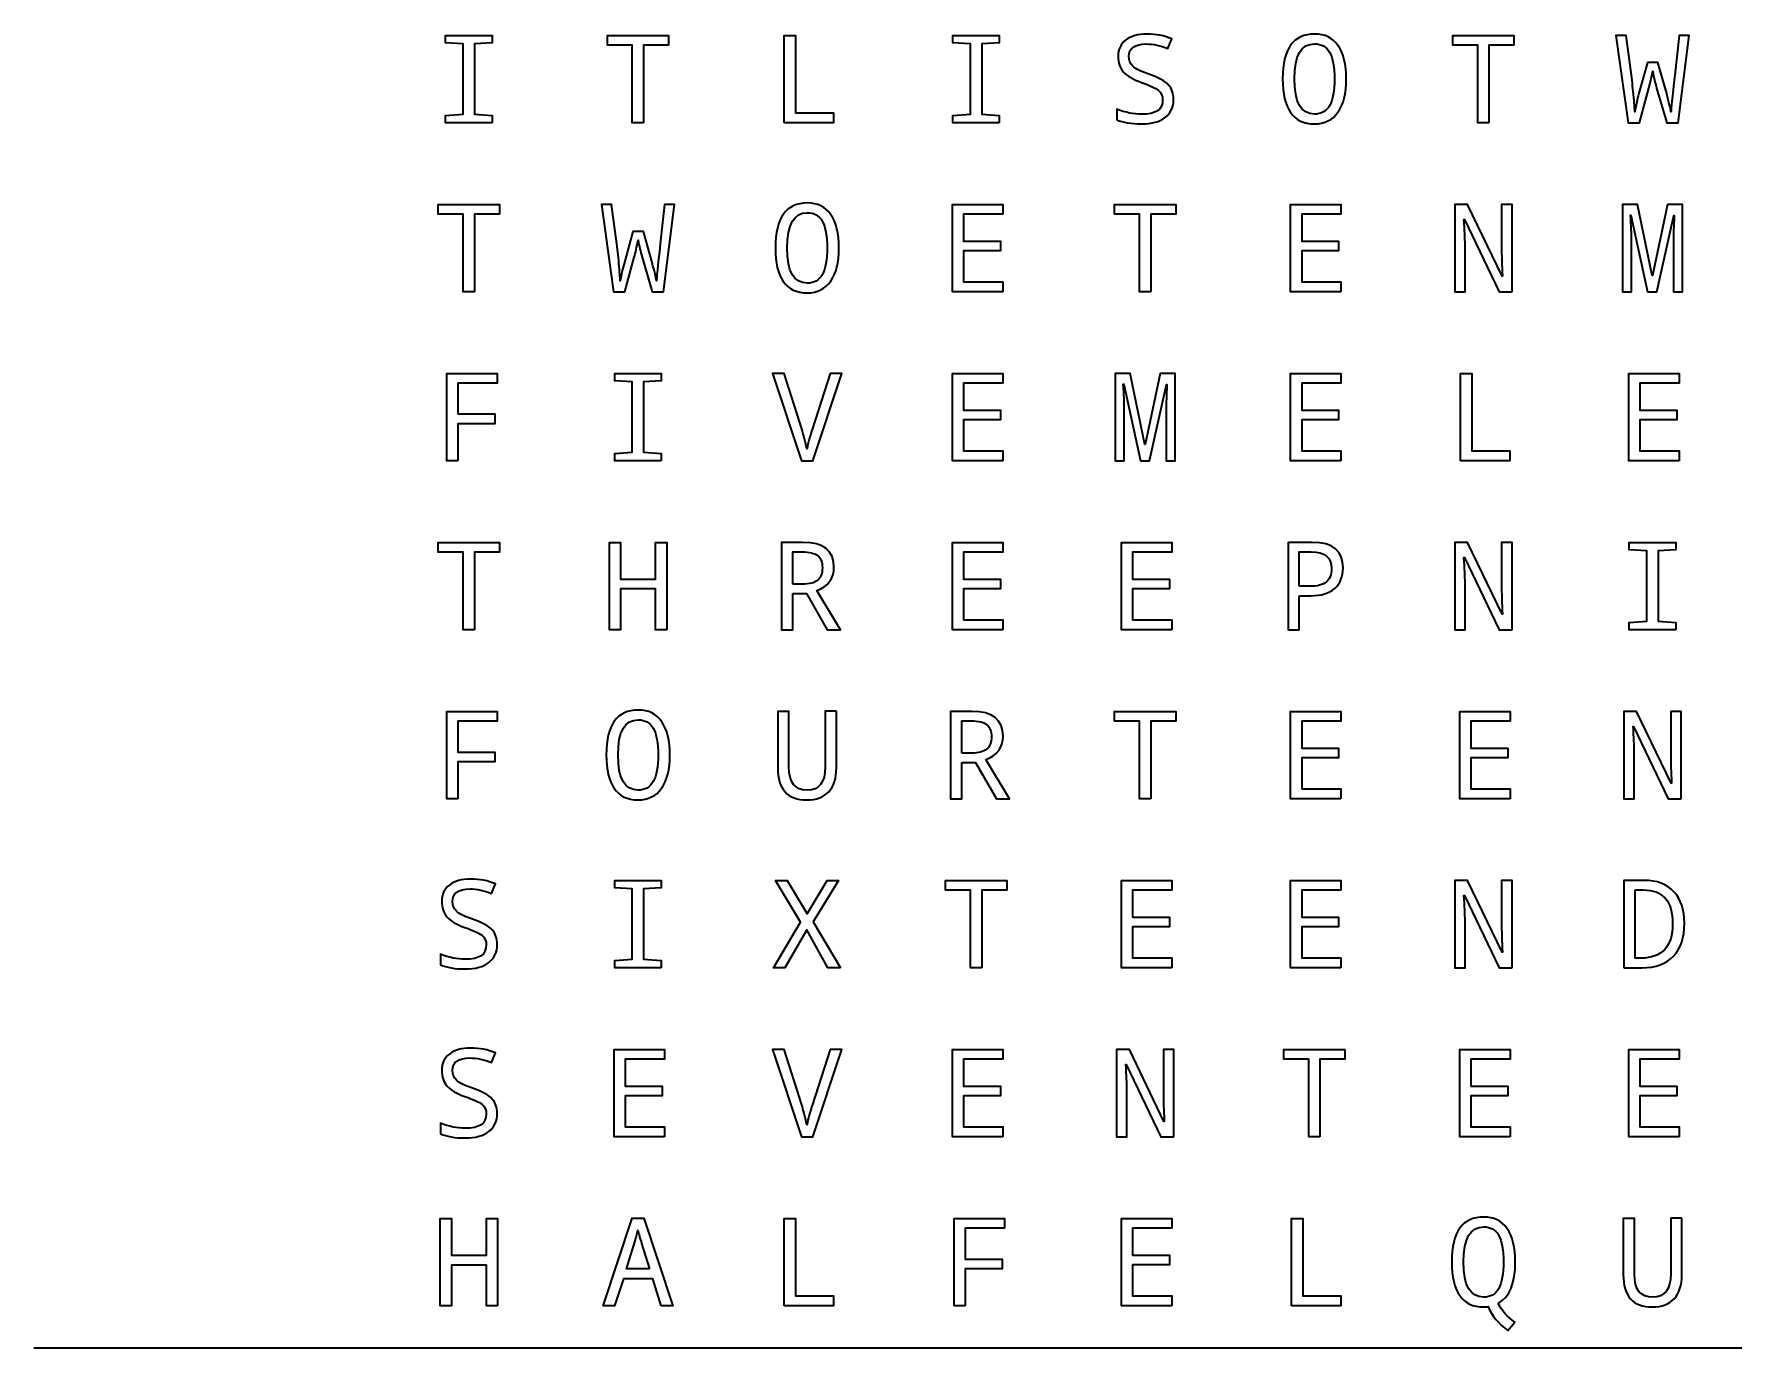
# Model space of a CAD drawing. Header units: inches. Extents: x 0 to 500, y 54 to 443.
# Drawn here: x 0 to 250, y 250 to 443.2 of the extents above; entities that cross this region are included whole.
import ezdxf

# ---------------------------------------------------------------- set-up
doc = ezdxf.new("R2010")
doc.units = ezdxf.units.IN
doc.header["$MEASUREMENT"] = 0
doc.layers.add('New Text - Clipping Mask', color=7, linetype='Continuous')

msp = doc.modelspace()

# ---------------------------------------------------------------- linework, layer by layer
at = {"layer": 'New Text - Clipping Mask', "color": 7, "lineweight": 35, "true_color": 0xffffff}
for points in [[(67.36, 430.19), (60.53, 430.19), (60.53, 431.27), (63.13, 431.44), (63.13, 441.77), (60.53, 441.95), (60.53, 443.03), (67.36, 443.03), (67.36, 441.95), (64.77, 441.77), (64.77, 431.44), (67.36, 431.27), (67.36, 430.19)], [(89.64, 430.19), (87.99, 430.19), (87.99, 441.59), (84.32, 441.59), (84.32, 443.03), (93.31, 443.03), (93.31, 441.59), (89.64, 441.59), (89.64, 430.19)], [(110.34, 430.19), (110.34, 443.03), (111.98, 443.03), (111.98, 431.64), (117.57, 431.64), (117.57, 430.19), (110.34, 430.19)], [(141.96, 430.19), (135.13, 430.19), (135.13, 431.27), (137.73, 431.44), (137.73, 441.77), (135.13, 441.95), (135.13, 443.03), (141.96, 443.03), (141.96, 441.95), (139.37, 441.77), (139.37, 431.44), (141.96, 431.27), (141.96, 430.19)], [(213.97, 430.19), (212.33, 430.19), (212.33, 441.59), (208.65, 441.59), (208.65, 443.03), (217.64, 443.03), (217.64, 441.59), (213.97, 441.59), (213.97, 430.19)], [(64.77, 405.33), (63.13, 405.33), (63.13, 416.74), (59.45, 416.74), (59.45, 418.18), (68.44, 418.18), (68.44, 416.74), (64.77, 416.74), (64.77, 405.33)], [(142.47, 405.33), (135.06, 405.33), (135.06, 418.18), (142.47, 418.18), (142.47, 416.74), (136.7, 416.74), (136.7, 412.76), (142.13, 412.76), (142.13, 411.34), (136.7, 411.34), (136.7, 406.77), (142.47, 406.77), (142.47, 405.33)], [(164.24, 405.33), (162.59, 405.33), (162.59, 416.74), (158.92, 416.74), (158.92, 418.18), (167.91, 418.18), (167.91, 416.74), (164.24, 416.74), (164.24, 405.33)], [(192.2, 405.33), (184.79, 405.33), (184.79, 418.18), (192.2, 418.18), (192.2, 416.74), (186.43, 416.74), (186.43, 412.76), (191.86, 412.76), (191.86, 411.34), (186.43, 411.34), (186.43, 406.77), (192.2, 406.77), (192.2, 405.33)], [(62.34, 380.48), (60.7, 380.48), (60.7, 393.32), (68.1, 393.32), (68.1, 391.88), (62.34, 391.88), (62.34, 387.35), (67.76, 387.35), (67.76, 385.91), (62.34, 385.91), (62.34, 380.48)], [(92.23, 380.48), (85.4, 380.48), (85.4, 381.56), (87.99, 381.74), (87.99, 392.07), (85.4, 392.24), (85.4, 393.32), (92.23, 393.32), (92.23, 392.24), (89.64, 392.07), (89.64, 381.74), (92.23, 381.56), (92.23, 380.48)], [(142.47, 380.48), (135.06, 380.48), (135.06, 393.32), (142.47, 393.32), (142.47, 391.88), (136.7, 391.88), (136.7, 387.91), (142.13, 387.91), (142.13, 386.49), (136.7, 386.49), (136.7, 381.92), (142.47, 381.92), (142.47, 380.48)], [(192.2, 380.48), (184.79, 380.48), (184.79, 393.32), (192.2, 393.32), (192.2, 391.88), (186.43, 391.88), (186.43, 387.91), (191.86, 387.91), (191.86, 386.49), (186.43, 386.49), (186.43, 381.92), (192.2, 381.92), (192.2, 380.48)], [(209.8, 380.48), (209.8, 393.32), (211.45, 393.32), (211.45, 381.94), (217.03, 381.94), (217.03, 380.48), (209.8, 380.48)], [(241.94, 380.48), (234.53, 380.48), (234.53, 393.32), (241.94, 393.32), (241.94, 391.88), (236.16, 391.88), (236.16, 387.91), (241.59, 387.91), (241.59, 386.49), (236.16, 386.49), (236.16, 381.92), (241.94, 381.92), (241.94, 380.48)], [(64.77, 355.63), (63.13, 355.63), (63.13, 367.03), (59.45, 367.03), (59.45, 368.47), (68.44, 368.47), (68.44, 367.03), (64.77, 367.03), (64.77, 355.63)], [(93.04, 355.63), (91.4, 355.63), (91.4, 361.62), (86.25, 361.62), (86.25, 355.63), (84.61, 355.63), (84.61, 368.47), (86.25, 368.47), (86.25, 363.06), (91.4, 363.06), (91.4, 368.47), (93.04, 368.47), (93.04, 355.63)], [(142.47, 355.63), (135.06, 355.63), (135.06, 368.47), (142.47, 368.47), (142.47, 367.03), (136.7, 367.03), (136.7, 363.06), (142.13, 363.06), (142.13, 361.63), (136.7, 361.63), (136.7, 357.07), (142.47, 357.07), (142.47, 355.63)], [(167.34, 355.63), (159.93, 355.63), (159.93, 368.47), (167.34, 368.47), (167.34, 367.03), (161.56, 367.03), (161.56, 363.06), (166.99, 363.06), (166.99, 361.63), (161.56, 361.63), (161.56, 357.07), (167.34, 357.07), (167.34, 355.63)], [(241.43, 355.63), (234.6, 355.63), (234.6, 356.71), (237.19, 356.88), (237.19, 367.21), (234.6, 367.39), (234.6, 368.47), (241.43, 368.47), (241.43, 367.39), (238.84, 367.21), (238.84, 356.88), (241.43, 356.71), (241.43, 355.63)], [(62.34, 330.77), (60.7, 330.77), (60.7, 343.62), (68.1, 343.62), (68.1, 342.18), (62.34, 342.18), (62.34, 337.64), (67.76, 337.64), (67.76, 336.2), (62.34, 336.2), (62.34, 330.77)], [(164.24, 330.77), (162.59, 330.77), (162.59, 342.18), (158.92, 342.18), (158.92, 343.62), (167.91, 343.62), (167.91, 342.18), (164.24, 342.18), (164.24, 330.77)], [(192.2, 330.77), (184.79, 330.77), (184.79, 343.62), (192.2, 343.62), (192.2, 342.18), (186.43, 342.18), (186.43, 338.21), (191.86, 338.21), (191.86, 336.78), (186.43, 336.78), (186.43, 332.21), (192.2, 332.21), (192.2, 330.77)], [(217.07, 330.77), (209.66, 330.77), (209.66, 343.62), (217.07, 343.62), (217.07, 342.18), (211.3, 342.18), (211.3, 338.21), (216.73, 338.21), (216.73, 336.78), (211.3, 336.78), (211.3, 332.21), (217.07, 332.21), (217.07, 330.77)], [(92.23, 305.92), (85.4, 305.92), (85.4, 307), (87.99, 307.18), (87.99, 317.51), (85.4, 317.68), (85.4, 318.76), (92.23, 318.76), (92.23, 317.68), (89.64, 317.51), (89.64, 307.18), (92.23, 307), (92.23, 305.92)], [(118.61, 305.92), (116.76, 305.92), (113.63, 311.5), (110.41, 305.92), (108.75, 305.92), (112.74, 312.63), (109.02, 318.76), (110.78, 318.76), (113.69, 313.85), (116.63, 318.76), (118.31, 318.76), (114.59, 312.68), (118.61, 305.92)], [(139.37, 305.92), (137.73, 305.92), (137.73, 317.32), (134.05, 317.32), (134.05, 318.76), (143.04, 318.76), (143.04, 317.32), (139.37, 317.32), (139.37, 305.92)], [(167.34, 305.92), (159.93, 305.92), (159.93, 318.76), (167.34, 318.76), (167.34, 317.32), (161.56, 317.32), (161.56, 313.35), (166.99, 313.35), (166.99, 311.93), (161.56, 311.93), (161.56, 307.36), (167.34, 307.36), (167.34, 305.92)], [(192.2, 305.92), (184.79, 305.92), (184.79, 318.76), (192.2, 318.76), (192.2, 317.32), (186.43, 317.32), (186.43, 313.35), (191.86, 313.35), (191.86, 311.93), (186.43, 311.93), (186.43, 307.36), (192.2, 307.36), (192.2, 305.92)], [(92.74, 281.07), (85.33, 281.07), (85.33, 293.91), (92.74, 293.91), (92.74, 292.47), (86.96, 292.47), (86.96, 288.5), (92.39, 288.5), (92.39, 287.08), (86.96, 287.08), (86.96, 282.51), (92.74, 282.51), (92.74, 281.07)], [(142.47, 281.07), (135.06, 281.07), (135.06, 293.91), (142.47, 293.91), (142.47, 292.47), (136.7, 292.47), (136.7, 288.5), (142.13, 288.5), (142.13, 287.08), (136.7, 287.08), (136.7, 282.51), (142.47, 282.51), (142.47, 281.07)], [(189.11, 281.07), (187.46, 281.07), (187.46, 292.47), (183.78, 292.47), (183.78, 293.91), (192.77, 293.91), (192.77, 292.47), (189.11, 292.47), (189.11, 281.07)], [(217.07, 281.07), (209.66, 281.07), (209.66, 293.91), (217.07, 293.91), (217.07, 292.47), (211.3, 292.47), (211.3, 288.5), (216.73, 288.5), (216.73, 287.08), (211.3, 287.08), (211.3, 282.51), (217.07, 282.51), (217.07, 281.07)], [(241.94, 281.07), (234.53, 281.07), (234.53, 293.91), (241.94, 293.91), (241.94, 292.47), (236.16, 292.47), (236.16, 288.5), (241.59, 288.5), (241.59, 287.08), (236.16, 287.08), (236.16, 282.51), (241.94, 282.51), (241.94, 281.07)], [(68.18, 256.21), (66.53, 256.21), (66.53, 262.2), (61.39, 262.2), (61.39, 256.21), (59.74, 256.21), (59.74, 269.06), (61.39, 269.06), (61.39, 263.65), (66.53, 263.65), (66.53, 269.06), (68.18, 269.06), (68.18, 256.21)], [(92.25, 256.21), (90.99, 260.19), (86.67, 260.19), (85.38, 256.21), (83.71, 256.21), (87.96, 269.11), (89.67, 269.11), (93.94, 256.21), (92.25, 256.21)], [(110.34, 256.21), (110.34, 269.06), (111.98, 269.06), (111.98, 257.67), (117.57, 257.67), (117.57, 256.21), (110.34, 256.21)], [(136.94, 256.21), (135.3, 256.21), (135.3, 269.06), (142.7, 269.06), (142.7, 267.62), (136.94, 267.62), (136.94, 263.08), (142.36, 263.08), (142.36, 261.64), (136.94, 261.64), (136.94, 256.21)], [(167.34, 256.21), (159.93, 256.21), (159.93, 269.06), (167.34, 269.06), (167.34, 267.62), (161.56, 267.62), (161.56, 263.65), (166.99, 263.65), (166.99, 262.22), (161.56, 262.22), (161.56, 257.65), (167.34, 257.65), (167.34, 256.21)], [(184.94, 256.21), (184.94, 269.06), (186.58, 269.06), (186.58, 257.67), (192.17, 257.67), (192.17, 256.21), (184.94, 256.21)], [(0, 250), (500, 250)]]:
    msp.add_lwpolyline(points, dxfattribs=at)
for points, knots in [([(159.26, 430.62), (159.26, 430.62), (159.26, 432.18), (159.26, 432.18), (160.5, 431.68), (161.71, 431.42), (162.9, 431.42), (164.95, 431.42), (165.98, 432.13), (165.98, 433.53), (165.98, 434.14), (165.77, 434.61), (165.36, 434.94), (164.95, 435.27), (164.11, 435.66), (162.85, 436.11), (161.63, 436.53), (160.75, 437.05), (160.22, 437.64), (159.69, 438.23), (159.43, 439.01), (159.43, 439.95), (159.43, 440.97), (159.8, 441.77), (160.56, 442.35), (161.31, 442.93), (162.34, 443.21), (163.66, 443.21), (165, 443.21), (166.22, 442.99), (167.32, 442.53), (167.32, 442.53), (166.75, 441.09), (166.75, 441.09), (165.62, 441.54), (164.57, 441.77), (163.59, 441.77), (161.87, 441.77), (161.01, 441.16), (161.01, 439.94), (161.01, 439.34), (161.2, 438.86), (161.59, 438.5), (161.97, 438.13), (162.76, 437.74), (163.97, 437.33), (165.41, 436.81), (166.37, 436.28), (166.86, 435.73), (167.34, 435.19), (167.58, 434.48), (167.58, 433.62), (167.58, 432.5), (167.18, 431.61), (166.36, 430.97), (165.55, 430.33), (164.4, 430.01), (162.9, 430.01), (161.35, 430.01), (160.13, 430.21), (159.26, 430.62)], [0, 0, 0, 0, 1, 1, 1, 2, 2, 2, 3, 3, 3, 4, 4, 4, 5, 5, 5, 6, 6, 6, 7, 7, 7, 8, 8, 8, 9, 9, 9, 10, 10, 10, 11, 11, 11, 12, 12, 12, 13, 13, 13, 14, 14, 14, 15, 15, 15, 16, 16, 16, 17, 17, 17, 18, 18, 18, 19, 19, 19, 20, 20, 20, 20]), ([(188.3, 430.01), (185.18, 430.01), (183.62, 432.22), (183.62, 436.64), (183.62, 441.04), (185.19, 443.23), (188.32, 443.23), (189.82, 443.23), (190.97, 442.66), (191.78, 441.51), (192.58, 440.37), (192.98, 438.74), (192.98, 436.63), (192.98, 434.51), (192.57, 432.88), (191.76, 431.73), (190.95, 430.58), (189.8, 430.01), (188.3, 430.01)], [0, 0, 0, 0, 1, 1, 1, 2, 2, 2, 3, 3, 3, 4, 4, 4, 5, 5, 5, 6, 6, 6, 6]), ([(237.26, 439.04), (237.26, 439.04), (238.82, 439.04), (238.82, 439.04), (238.82, 439.04), (240.1, 434.46), (240.1, 434.46), (240.45, 433.18), (240.67, 432.28), (240.73, 431.77), (240.74, 432.08), (240.93, 433.89), (241.3, 437.2), (241.3, 437.2), (241.92, 443.03), (241.92, 443.03), (241.92, 443.03), (243.41, 443.03), (243.41, 443.03), (243.41, 443.03), (241.77, 430.19), (241.77, 430.19), (241.77, 430.19), (240.1, 430.19), (240.1, 430.19), (240.1, 430.19), (238.62, 435.28), (238.62, 435.28), (238.38, 436.09), (238.19, 436.91), (238.04, 437.76), (237.85, 436.74), (237.66, 435.91), (237.47, 435.26), (237.47, 435.26), (236.09, 430.19), (236.09, 430.19), (236.09, 430.19), (234.42, 430.19), (234.42, 430.19), (234.42, 430.19), (232.64, 443.03), (232.64, 443.03), (232.64, 443.03), (234.13, 443.03), (234.13, 443.03), (234.13, 443.03), (234.91, 437.2), (234.91, 437.2), (235.04, 436.17), (235.16, 435.07), (235.26, 433.88), (235.36, 432.7), (235.41, 432), (235.41, 431.77), (235.55, 432.65), (235.75, 433.56), (236.02, 434.51), (236.02, 434.51), (237.26, 439.04), (237.26, 439.04)], [0, 0, 0, 0, 1, 1, 1, 2, 2, 2, 3, 3, 3, 4, 4, 4, 5, 5, 5, 6, 6, 6, 7, 7, 7, 8, 8, 8, 9, 9, 9, 10, 10, 10, 11, 11, 11, 12, 12, 12, 13, 13, 13, 14, 14, 14, 15, 15, 15, 16, 16, 16, 17, 17, 17, 18, 18, 18, 19, 19, 19, 20, 20, 20, 20]), ([(188.3, 431.44), (189.32, 431.44), (190.06, 431.87), (190.54, 432.72), (191.01, 433.56), (191.24, 434.87), (191.24, 436.63), (191.24, 438.4), (191, 439.7), (190.53, 440.54), (190.05, 441.37), (189.31, 441.79), (188.32, 441.79), (186.35, 441.79), (185.36, 440.07), (185.36, 436.63), (185.36, 433.17), (186.34, 431.44), (188.3, 431.44)], [0, 0, 0, 0, 1, 1, 1, 2, 2, 2, 3, 3, 3, 4, 4, 4, 5, 5, 5, 6, 6, 6, 6]), ([(88.06, 414.19), (88.06, 414.19), (89.62, 414.19), (89.62, 414.19), (89.62, 414.19), (90.9, 409.61), (90.9, 409.61), (91.26, 408.33), (91.47, 407.43), (91.53, 406.91), (91.54, 407.22), (91.73, 409.04), (92.1, 412.35), (92.1, 412.35), (92.72, 418.18), (92.72, 418.18), (92.72, 418.18), (94.21, 418.18), (94.21, 418.18), (94.21, 418.18), (92.57, 405.33), (92.57, 405.33), (92.57, 405.33), (90.9, 405.33), (90.9, 405.33), (90.9, 405.33), (89.42, 410.43), (89.42, 410.43), (89.18, 411.24), (88.99, 412.06), (88.84, 412.91), (88.65, 411.89), (88.46, 411.06), (88.27, 410.41), (88.27, 410.41), (86.89, 405.33), (86.89, 405.33), (86.89, 405.33), (85.22, 405.33), (85.22, 405.33), (85.22, 405.33), (83.44, 418.18), (83.44, 418.18), (83.44, 418.18), (84.93, 418.18), (84.93, 418.18), (84.93, 418.18), (85.71, 412.35), (85.71, 412.35), (85.84, 411.32), (85.96, 410.21), (86.06, 409.03), (86.16, 407.85), (86.21, 407.14), (86.21, 406.91), (86.35, 407.8), (86.55, 408.71), (86.82, 409.65), (86.82, 409.65), (88.06, 414.19), (88.06, 414.19)], [0, 0, 0, 0, 1, 1, 1, 2, 2, 2, 3, 3, 3, 4, 4, 4, 5, 5, 5, 6, 6, 6, 7, 7, 7, 8, 8, 8, 9, 9, 9, 10, 10, 10, 11, 11, 11, 12, 12, 12, 13, 13, 13, 14, 14, 14, 15, 15, 15, 16, 16, 16, 17, 17, 17, 18, 18, 18, 19, 19, 19, 20, 20, 20, 20]), ([(113.71, 405.16), (110.58, 405.16), (109.02, 407.37), (109.02, 411.79), (109.02, 416.18), (110.59, 418.38), (113.72, 418.38), (115.22, 418.38), (116.38, 417.81), (117.18, 416.66), (117.98, 415.52), (118.38, 413.89), (118.38, 411.77), (118.38, 409.66), (117.97, 408.03), (117.16, 406.88), (116.35, 405.73), (115.2, 405.16), (113.71, 405.16)], [0, 0, 0, 0, 1, 1, 1, 2, 2, 2, 3, 3, 3, 4, 4, 4, 5, 5, 5, 6, 6, 6, 6]), ([(217.36, 405.33), (217.36, 405.33), (215.47, 405.33), (215.47, 405.33), (215.47, 405.33), (210.36, 415.96), (210.36, 415.96), (210.36, 415.96), (210.29, 415.96), (210.29, 415.96), (210.4, 414.34), (210.45, 413.12), (210.45, 412.3), (210.45, 412.3), (210.45, 405.33), (210.45, 405.33), (210.45, 405.33), (208.94, 405.33), (208.94, 405.33), (208.94, 405.33), (208.94, 418.18), (208.94, 418.18), (208.94, 418.18), (210.81, 418.18), (210.81, 418.18), (210.81, 418.18), (215.9, 407.6), (215.9, 407.6), (215.9, 407.6), (215.95, 407.6), (215.95, 407.6), (215.87, 409.37), (215.83, 410.56), (215.83, 411.15), (215.83, 411.15), (215.83, 418.18), (215.83, 418.18), (215.83, 418.18), (217.36, 418.18), (217.36, 418.18), (217.36, 418.18), (217.36, 405.33), (217.36, 405.33)], [0, 0, 0, 0, 1, 1, 1, 2, 2, 2, 3, 3, 3, 4, 4, 4, 5, 5, 5, 6, 6, 6, 7, 7, 7, 8, 8, 8, 9, 9, 9, 10, 10, 10, 11, 11, 11, 12, 12, 12, 13, 13, 13, 14, 14, 14, 14]), ([(237.3, 405.33), (237.3, 405.33), (234.85, 416.58), (234.85, 416.58), (234.85, 416.58), (234.78, 416.58), (234.78, 416.58), (234.89, 415.02), (234.94, 413.83), (234.94, 413.01), (234.94, 413.01), (234.94, 405.33), (234.94, 405.33), (234.94, 405.33), (233.61, 405.33), (233.61, 405.33), (233.61, 405.33), (233.61, 418.18), (233.61, 418.18), (233.61, 418.18), (235.79, 418.18), (235.79, 418.18), (235.79, 418.18), (237.97, 407.7), (237.97, 407.7), (237.97, 407.7), (238.02, 407.7), (238.02, 407.7), (238.02, 407.7), (240.22, 418.18), (240.22, 418.18), (240.22, 418.18), (242.44, 418.18), (242.44, 418.18), (242.44, 418.18), (242.44, 405.33), (242.44, 405.33), (242.44, 405.33), (241.09, 405.33), (241.09, 405.33), (241.09, 405.33), (241.09, 413.12), (241.09, 413.12), (241.09, 413.72), (241.13, 414.87), (241.21, 416.56), (241.21, 416.56), (241.14, 416.56), (241.14, 416.56), (241.14, 416.56), (238.65, 405.33), (238.65, 405.33), (238.65, 405.33), (237.3, 405.33), (237.3, 405.33)], [0, 0, 0, 0, 1, 1, 1, 2, 2, 2, 3, 3, 3, 4, 4, 4, 5, 5, 5, 6, 6, 6, 7, 7, 7, 8, 8, 8, 9, 9, 9, 10, 10, 10, 11, 11, 11, 12, 12, 12, 13, 13, 13, 14, 14, 14, 15, 15, 15, 16, 16, 16, 17, 17, 17, 18, 18, 18, 18]), ([(113.71, 406.59), (114.72, 406.59), (115.46, 407.01), (115.94, 407.86), (116.41, 408.71), (116.64, 410.01), (116.64, 411.77), (116.64, 413.55), (116.4, 414.85), (115.93, 415.69), (115.45, 416.52), (114.71, 416.94), (113.72, 416.94), (111.75, 416.94), (110.76, 415.22), (110.76, 411.77), (110.76, 408.32), (111.74, 406.59), (113.71, 406.59)], [0, 0, 0, 0, 1, 1, 1, 2, 2, 2, 3, 3, 3, 4, 4, 4, 5, 5, 5, 6, 6, 6, 6]), ([(117.06, 393.32), (117.06, 393.32), (118.81, 393.32), (118.81, 393.32), (118.81, 393.32), (114.51, 380.48), (114.51, 380.48), (114.51, 380.48), (112.86, 380.48), (112.86, 380.48), (112.86, 380.48), (108.58, 393.32), (108.58, 393.32), (108.58, 393.32), (110.3, 393.32), (110.3, 393.32), (110.3, 393.32), (112.9, 385.18), (112.9, 385.18), (113.14, 384.44), (113.39, 383.46), (113.67, 382.25), (113.85, 383.09), (114.12, 384.09), (114.49, 385.23), (114.49, 385.23), (117.06, 393.32), (117.06, 393.32)], [0, 0, 0, 0, 1, 1, 1, 2, 2, 2, 3, 3, 3, 4, 4, 4, 5, 5, 5, 6, 6, 6, 7, 7, 7, 8, 8, 8, 9, 9, 9, 9]), ([(162.7, 380.48), (162.7, 380.48), (160.25, 391.72), (160.25, 391.72), (160.25, 391.72), (160.18, 391.72), (160.18, 391.72), (160.29, 390.17), (160.34, 388.98), (160.34, 388.16), (160.34, 388.16), (160.34, 380.48), (160.34, 380.48), (160.34, 380.48), (159.01, 380.48), (159.01, 380.48), (159.01, 380.48), (159.01, 393.32), (159.01, 393.32), (159.01, 393.32), (161.19, 393.32), (161.19, 393.32), (161.19, 393.32), (163.37, 382.85), (163.37, 382.85), (163.37, 382.85), (163.42, 382.85), (163.42, 382.85), (163.42, 382.85), (165.62, 393.32), (165.62, 393.32), (165.62, 393.32), (167.84, 393.32), (167.84, 393.32), (167.84, 393.32), (167.84, 380.48), (167.84, 380.48), (167.84, 380.48), (166.49, 380.48), (166.49, 380.48), (166.49, 380.48), (166.49, 388.27), (166.49, 388.27), (166.49, 388.87), (166.53, 390.01), (166.61, 391.71), (166.61, 391.71), (166.54, 391.71), (166.54, 391.71), (166.54, 391.71), (164.05, 380.48), (164.05, 380.48), (164.05, 380.48), (162.7, 380.48), (162.7, 380.48)], [0, 0, 0, 0, 1, 1, 1, 2, 2, 2, 3, 3, 3, 4, 4, 4, 5, 5, 5, 6, 6, 6, 7, 7, 7, 8, 8, 8, 9, 9, 9, 10, 10, 10, 11, 11, 11, 12, 12, 12, 13, 13, 13, 14, 14, 14, 15, 15, 15, 16, 16, 16, 17, 17, 17, 18, 18, 18, 18]), ([(111.57, 360.93), (111.57, 360.93), (111.57, 355.63), (111.57, 355.63), (111.57, 355.63), (109.92, 355.63), (109.92, 355.63), (109.92, 355.63), (109.92, 368.47), (109.92, 368.47), (109.92, 368.47), (113.06, 368.47), (113.06, 368.47), (116.11, 368.47), (117.64, 367.25), (117.64, 364.82), (117.64, 363.14), (116.79, 362), (115.1, 361.38), (115.1, 361.38), (118.59, 355.63), (118.59, 355.63), (118.59, 355.63), (116.66, 355.63), (116.66, 355.63), (116.66, 355.63), (113.58, 360.93), (113.58, 360.93), (113.58, 360.93), (111.57, 360.93), (111.57, 360.93)], [0, 0, 0, 0, 1, 1, 1, 2, 2, 2, 3, 3, 3, 4, 4, 4, 5, 5, 5, 6, 6, 6, 7, 7, 7, 8, 8, 8, 9, 9, 9, 10, 10, 10, 10]), ([(186.07, 360.62), (186.07, 360.62), (186.07, 355.63), (186.07, 355.63), (186.07, 355.63), (184.43, 355.63), (184.43, 355.63), (184.43, 355.63), (184.43, 368.47), (184.43, 368.47), (184.43, 368.47), (187.99, 368.47), (187.99, 368.47), (191, 368.47), (192.51, 367.22), (192.51, 364.71), (192.51, 363.43), (192.1, 362.43), (191.29, 361.71), (190.48, 360.98), (189.3, 360.62), (187.75, 360.62), (187.75, 360.62), (186.07, 360.62), (186.07, 360.62)], [0, 0, 0, 0, 1, 1, 1, 2, 2, 2, 3, 3, 3, 4, 4, 4, 5, 5, 5, 6, 6, 6, 7, 7, 7, 8, 8, 8, 8]), ([(217.36, 355.63), (217.36, 355.63), (215.47, 355.63), (215.47, 355.63), (215.47, 355.63), (210.36, 366.26), (210.36, 366.26), (210.36, 366.26), (210.29, 366.26), (210.29, 366.26), (210.4, 364.63), (210.45, 363.41), (210.45, 362.59), (210.45, 362.59), (210.45, 355.63), (210.45, 355.63), (210.45, 355.63), (208.94, 355.63), (208.94, 355.63), (208.94, 355.63), (208.94, 368.47), (208.94, 368.47), (208.94, 368.47), (210.81, 368.47), (210.81, 368.47), (210.81, 368.47), (215.9, 357.89), (215.9, 357.89), (215.9, 357.89), (215.95, 357.89), (215.95, 357.89), (215.87, 359.67), (215.83, 360.85), (215.83, 361.44), (215.83, 361.44), (215.83, 368.47), (215.83, 368.47), (215.83, 368.47), (217.36, 368.47), (217.36, 368.47), (217.36, 368.47), (217.36, 355.63), (217.36, 355.63)], [0, 0, 0, 0, 1, 1, 1, 2, 2, 2, 3, 3, 3, 4, 4, 4, 5, 5, 5, 6, 6, 6, 7, 7, 7, 8, 8, 8, 9, 9, 9, 10, 10, 10, 11, 11, 11, 12, 12, 12, 13, 13, 13, 14, 14, 14, 14]), ([(111.57, 362.32), (111.57, 362.32), (113.01, 362.32), (113.01, 362.32), (114.01, 362.32), (114.75, 362.51), (115.23, 362.9), (115.7, 363.29), (115.94, 363.9), (115.94, 364.74), (115.94, 365.57), (115.71, 366.16), (115.24, 366.53), (114.77, 366.89), (114.01, 367.07), (112.97, 367.07), (112.97, 367.07), (111.57, 367.07), (111.57, 367.07), (111.57, 367.07), (111.57, 362.32), (111.57, 362.32)], [0, 0, 0, 0, 1, 1, 1, 2, 2, 2, 3, 3, 3, 4, 4, 4, 5, 5, 5, 6, 6, 6, 7, 7, 7, 7]), ([(186.07, 362.01), (186.07, 362.01), (187.57, 362.01), (187.57, 362.01), (188.73, 362.01), (189.56, 362.22), (190.06, 362.65), (190.56, 363.07), (190.81, 363.73), (190.81, 364.62), (190.81, 366.26), (189.82, 367.07), (187.84, 367.07), (187.84, 367.07), (186.07, 367.07), (186.07, 367.07), (186.07, 367.07), (186.07, 362.01), (186.07, 362.01)], [0, 0, 0, 0, 1, 1, 1, 2, 2, 2, 3, 3, 3, 4, 4, 4, 5, 5, 5, 6, 6, 6, 6]), ([(88.84, 330.6), (85.72, 330.6), (84.16, 332.81), (84.16, 337.23), (84.16, 341.62), (85.72, 343.82), (88.86, 343.82), (90.36, 343.82), (91.51, 343.25), (92.31, 342.1), (93.11, 340.96), (93.51, 339.33), (93.51, 337.21), (93.51, 335.1), (93.11, 333.47), (92.3, 332.32), (91.49, 331.17), (90.33, 330.6), (88.84, 330.6)], [0, 0, 0, 0, 1, 1, 1, 2, 2, 2, 3, 3, 3, 4, 4, 4, 5, 5, 5, 6, 6, 6, 6]), ([(118, 343.63), (118, 343.63), (118, 335.31), (118, 335.31), (118, 333.78), (117.63, 332.62), (116.89, 331.81), (116.15, 331), (115.07, 330.6), (113.63, 330.6), (110.8, 330.6), (109.39, 332.18), (109.39, 335.34), (109.39, 335.34), (109.39, 343.62), (109.39, 343.62), (109.39, 343.62), (111.02, 343.62), (111.02, 343.62), (111.02, 343.62), (111.02, 335.43), (111.02, 335.43), (111.02, 333.16), (111.92, 332.03), (113.72, 332.03), (115.45, 332.03), (116.33, 333.17), (116.36, 335.45), (116.36, 335.45), (116.36, 343.63), (116.36, 343.63), (116.36, 343.63), (118, 343.63), (118, 343.63)], [0, 0, 0, 0, 1, 1, 1, 2, 2, 2, 3, 3, 3, 4, 4, 4, 5, 5, 5, 6, 6, 6, 7, 7, 7, 8, 8, 8, 9, 9, 9, 10, 10, 10, 11, 11, 11, 11]), ([(136.43, 336.08), (136.43, 336.08), (136.43, 330.77), (136.43, 330.77), (136.43, 330.77), (134.79, 330.77), (134.79, 330.77), (134.79, 330.77), (134.79, 343.62), (134.79, 343.62), (134.79, 343.62), (137.93, 343.62), (137.93, 343.62), (140.98, 343.62), (142.5, 342.4), (142.5, 339.97), (142.5, 338.29), (141.66, 337.14), (139.96, 336.53), (139.96, 336.53), (143.45, 330.77), (143.45, 330.77), (143.45, 330.77), (141.53, 330.77), (141.53, 330.77), (141.53, 330.77), (138.45, 336.08), (138.45, 336.08), (138.45, 336.08), (136.43, 336.08), (136.43, 336.08)], [0, 0, 0, 0, 1, 1, 1, 2, 2, 2, 3, 3, 3, 4, 4, 4, 5, 5, 5, 6, 6, 6, 7, 7, 7, 8, 8, 8, 9, 9, 9, 10, 10, 10, 10]), ([(242.23, 330.77), (242.23, 330.77), (240.33, 330.77), (240.33, 330.77), (240.33, 330.77), (235.23, 341.4), (235.23, 341.4), (235.23, 341.4), (235.16, 341.4), (235.16, 341.4), (235.27, 339.78), (235.32, 338.56), (235.32, 337.74), (235.32, 337.74), (235.32, 330.77), (235.32, 330.77), (235.32, 330.77), (233.81, 330.77), (233.81, 330.77), (233.81, 330.77), (233.81, 343.62), (233.81, 343.62), (233.81, 343.62), (235.68, 343.62), (235.68, 343.62), (235.68, 343.62), (240.76, 333.04), (240.76, 333.04), (240.76, 333.04), (240.82, 333.04), (240.82, 333.04), (240.74, 334.81), (240.69, 336), (240.69, 336.59), (240.69, 336.59), (240.69, 343.62), (240.69, 343.62), (240.69, 343.62), (242.23, 343.62), (242.23, 343.62), (242.23, 343.62), (242.23, 330.77), (242.23, 330.77)], [0, 0, 0, 0, 1, 1, 1, 2, 2, 2, 3, 3, 3, 4, 4, 4, 5, 5, 5, 6, 6, 6, 7, 7, 7, 8, 8, 8, 9, 9, 9, 10, 10, 10, 11, 11, 11, 12, 12, 12, 13, 13, 13, 14, 14, 14, 14]), ([(88.84, 332.03), (89.85, 332.03), (90.6, 332.45), (91.07, 333.3), (91.54, 334.15), (91.78, 335.46), (91.78, 337.21), (91.78, 338.99), (91.54, 340.29), (91.06, 341.13), (90.58, 341.96), (89.85, 342.38), (88.86, 342.38), (86.88, 342.38), (85.89, 340.66), (85.89, 337.21), (85.89, 333.76), (86.87, 332.03), (88.84, 332.03)], [0, 0, 0, 0, 1, 1, 1, 2, 2, 2, 3, 3, 3, 4, 4, 4, 5, 5, 5, 6, 6, 6, 6]), ([(136.43, 337.47), (136.43, 337.47), (137.88, 337.47), (137.88, 337.47), (138.88, 337.47), (139.62, 337.66), (140.09, 338.05), (140.57, 338.43), (140.81, 339.05), (140.81, 339.89), (140.81, 340.72), (140.57, 341.31), (140.1, 341.68), (139.63, 342.04), (138.88, 342.22), (137.83, 342.22), (137.83, 342.22), (136.43, 342.22), (136.43, 342.22), (136.43, 342.22), (136.43, 337.47), (136.43, 337.47)], [0, 0, 0, 0, 1, 1, 1, 2, 2, 2, 3, 3, 3, 4, 4, 4, 5, 5, 5, 6, 6, 6, 7, 7, 7, 7]), ([(59.79, 306.35), (59.79, 306.35), (59.79, 307.91), (59.79, 307.91), (61.03, 307.41), (62.24, 307.16), (63.44, 307.16), (65.49, 307.16), (66.51, 307.86), (66.51, 309.27), (66.51, 309.88), (66.31, 310.34), (65.89, 310.67), (65.48, 311), (64.64, 311.39), (63.38, 311.84), (62.16, 312.27), (61.29, 312.78), (60.76, 313.37), (60.23, 313.97), (59.96, 314.74), (59.96, 315.69), (59.96, 316.71), (60.34, 317.51), (61.09, 318.08), (61.84, 318.66), (62.88, 318.95), (64.19, 318.95), (65.54, 318.95), (66.76, 318.72), (67.85, 318.26), (67.85, 318.26), (67.29, 316.82), (67.29, 316.82), (66.16, 317.28), (65.1, 317.51), (64.12, 317.51), (62.4, 317.51), (61.54, 316.9), (61.54, 315.67), (61.54, 315.07), (61.74, 314.59), (62.12, 314.23), (62.5, 313.87), (63.3, 313.48), (64.5, 313.06), (65.94, 312.55), (66.91, 312.01), (67.39, 311.47), (67.87, 310.92), (68.12, 310.22), (68.12, 309.35), (68.12, 308.23), (67.71, 307.35), (66.9, 306.71), (66.09, 306.06), (64.93, 305.74), (63.44, 305.74), (61.88, 305.74), (60.67, 305.95), (59.79, 306.35)], [0, 0, 0, 0, 1, 1, 1, 2, 2, 2, 3, 3, 3, 4, 4, 4, 5, 5, 5, 6, 6, 6, 7, 7, 7, 8, 8, 8, 9, 9, 9, 10, 10, 10, 11, 11, 11, 12, 12, 12, 13, 13, 13, 14, 14, 14, 15, 15, 15, 16, 16, 16, 17, 17, 17, 18, 18, 18, 19, 19, 19, 20, 20, 20, 20]), ([(217.36, 305.92), (217.36, 305.92), (215.47, 305.92), (215.47, 305.92), (215.47, 305.92), (210.36, 316.55), (210.36, 316.55), (210.36, 316.55), (210.29, 316.55), (210.29, 316.55), (210.4, 314.93), (210.45, 313.71), (210.45, 312.89), (210.45, 312.89), (210.45, 305.92), (210.45, 305.92), (210.45, 305.92), (208.94, 305.92), (208.94, 305.92), (208.94, 305.92), (208.94, 318.76), (208.94, 318.76), (208.94, 318.76), (210.81, 318.76), (210.81, 318.76), (210.81, 318.76), (215.9, 308.19), (215.9, 308.19), (215.9, 308.19), (215.95, 308.19), (215.95, 308.19), (215.87, 309.96), (215.83, 311.14), (215.83, 311.74), (215.83, 311.74), (215.83, 318.76), (215.83, 318.76), (215.83, 318.76), (217.36, 318.76), (217.36, 318.76), (217.36, 318.76), (217.36, 305.92), (217.36, 305.92)], [0, 0, 0, 0, 1, 1, 1, 2, 2, 2, 3, 3, 3, 4, 4, 4, 5, 5, 5, 6, 6, 6, 7, 7, 7, 8, 8, 8, 9, 9, 9, 10, 10, 10, 11, 11, 11, 12, 12, 12, 13, 13, 13, 14, 14, 14, 14]), ([(233.81, 305.92), (233.81, 305.92), (233.81, 318.76), (233.81, 318.76), (233.81, 318.76), (236.81, 318.76), (236.81, 318.76), (238.67, 318.76), (240.12, 318.21), (241.16, 317.1), (242.19, 316), (242.71, 314.45), (242.71, 312.46), (242.71, 310.35), (242.17, 308.73), (241.1, 307.61), (240.03, 306.48), (238.48, 305.92), (236.45, 305.92), (236.45, 305.92), (233.81, 305.92), (233.81, 305.92)], [0, 0, 0, 0, 1, 1, 1, 2, 2, 2, 3, 3, 3, 4, 4, 4, 5, 5, 5, 6, 6, 6, 7, 7, 7, 7]), ([(235.45, 317.37), (235.45, 317.37), (235.45, 307.33), (235.45, 307.33), (235.45, 307.33), (236.3, 307.33), (236.3, 307.33), (239.42, 307.33), (240.98, 309.02), (240.98, 312.41), (240.98, 315.71), (239.53, 317.37), (236.64, 317.37), (236.64, 317.37), (235.45, 317.37), (235.45, 317.37)], [0, 0, 0, 0, 1, 1, 1, 2, 2, 2, 3, 3, 3, 4, 4, 4, 5, 5, 5, 5]), ([(59.79, 281.5), (59.79, 281.5), (59.79, 283.06), (59.79, 283.06), (61.03, 282.56), (62.24, 282.31), (63.44, 282.31), (65.49, 282.31), (66.51, 283.01), (66.51, 284.41), (66.51, 285.02), (66.31, 285.49), (65.89, 285.82), (65.48, 286.15), (64.64, 286.54), (63.38, 286.99), (62.16, 287.41), (61.29, 287.93), (60.76, 288.52), (60.23, 289.11), (59.96, 289.89), (59.96, 290.84), (59.96, 291.85), (60.34, 292.65), (61.09, 293.23), (61.84, 293.81), (62.88, 294.09), (64.19, 294.09), (65.54, 294.09), (66.76, 293.87), (67.85, 293.41), (67.85, 293.41), (67.29, 291.97), (67.29, 291.97), (66.16, 292.43), (65.1, 292.65), (64.12, 292.65), (62.4, 292.65), (61.54, 292.04), (61.54, 290.82), (61.54, 290.22), (61.74, 289.74), (62.12, 289.38), (62.5, 289.01), (63.3, 288.62), (64.5, 288.21), (65.94, 287.69), (66.91, 287.16), (67.39, 286.61), (67.87, 286.07), (68.12, 285.36), (68.12, 284.5), (68.12, 283.38), (67.71, 282.49), (66.9, 281.85), (66.09, 281.21), (64.93, 280.89), (63.44, 280.89), (61.88, 280.89), (60.67, 281.09), (59.79, 281.5)], [0, 0, 0, 0, 1, 1, 1, 2, 2, 2, 3, 3, 3, 4, 4, 4, 5, 5, 5, 6, 6, 6, 7, 7, 7, 8, 8, 8, 9, 9, 9, 10, 10, 10, 11, 11, 11, 12, 12, 12, 13, 13, 13, 14, 14, 14, 15, 15, 15, 16, 16, 16, 17, 17, 17, 18, 18, 18, 19, 19, 19, 20, 20, 20, 20]), ([(117.06, 293.91), (117.06, 293.91), (118.81, 293.91), (118.81, 293.91), (118.81, 293.91), (114.51, 281.07), (114.51, 281.07), (114.51, 281.07), (112.86, 281.07), (112.86, 281.07), (112.86, 281.07), (108.58, 293.91), (108.58, 293.91), (108.58, 293.91), (110.3, 293.91), (110.3, 293.91), (110.3, 293.91), (112.9, 285.77), (112.9, 285.77), (113.14, 285.02), (113.39, 284.04), (113.67, 282.83), (113.85, 283.68), (114.12, 284.68), (114.49, 285.82), (114.49, 285.82), (117.06, 293.91), (117.06, 293.91)], [0, 0, 0, 0, 1, 1, 1, 2, 2, 2, 3, 3, 3, 4, 4, 4, 5, 5, 5, 6, 6, 6, 7, 7, 7, 8, 8, 8, 9, 9, 9, 9]), ([(167.63, 281.07), (167.63, 281.07), (165.73, 281.07), (165.73, 281.07), (165.73, 281.07), (160.63, 291.7), (160.63, 291.7), (160.63, 291.7), (160.56, 291.7), (160.56, 291.7), (160.67, 290.07), (160.72, 288.85), (160.72, 288.03), (160.72, 288.03), (160.72, 281.07), (160.72, 281.07), (160.72, 281.07), (159.21, 281.07), (159.21, 281.07), (159.21, 281.07), (159.21, 293.91), (159.21, 293.91), (159.21, 293.91), (161.08, 293.91), (161.08, 293.91), (161.08, 293.91), (166.17, 283.33), (166.17, 283.33), (166.17, 283.33), (166.22, 283.33), (166.22, 283.33), (166.14, 285.11), (166.09, 286.29), (166.09, 286.88), (166.09, 286.88), (166.09, 293.91), (166.09, 293.91), (166.09, 293.91), (167.63, 293.91), (167.63, 293.91), (167.63, 293.91), (167.63, 281.07), (167.63, 281.07)], [0, 0, 0, 0, 1, 1, 1, 2, 2, 2, 3, 3, 3, 4, 4, 4, 5, 5, 5, 6, 6, 6, 7, 7, 7, 8, 8, 8, 9, 9, 9, 10, 10, 10, 11, 11, 11, 12, 12, 12, 13, 13, 13, 14, 14, 14, 14]), ([(215.34, 256.56), (215.83, 255.5), (216.65, 254.59), (217.79, 253.82), (217.79, 253.82), (216.73, 252.58), (216.73, 252.58), (215.34, 253.58), (214.38, 254.75), (213.84, 256.09), (213.63, 256.06), (213.41, 256.04), (213.17, 256.04), (210.05, 256.04), (208.49, 258.25), (208.49, 262.67), (208.49, 267.06), (210.06, 269.26), (213.19, 269.26), (214.69, 269.26), (215.84, 268.69), (216.64, 267.54), (217.44, 266.4), (217.84, 264.77), (217.84, 262.65), (217.84, 259.57), (217.01, 257.54), (215.34, 256.56)], [0, 0, 0, 0, 1, 1, 1, 2, 2, 2, 3, 3, 3, 4, 4, 4, 5, 5, 5, 6, 6, 6, 7, 7, 7, 8, 8, 8, 9, 9, 9, 9]), ([(213.17, 257.47), (214.19, 257.47), (214.93, 257.89), (215.4, 258.74), (215.87, 259.59), (216.11, 260.9), (216.11, 262.65), (216.11, 264.43), (215.87, 265.73), (215.39, 266.57), (214.91, 267.4), (214.18, 267.82), (213.19, 267.82), (211.21, 267.82), (210.22, 266.1), (210.22, 262.65), (210.22, 259.2), (211.21, 257.47), (213.17, 257.47)], [0, 0, 0, 0, 1, 1, 1, 2, 2, 2, 3, 3, 3, 4, 4, 4, 5, 5, 5, 6, 6, 6, 6]), ([(242.33, 269.07), (242.33, 269.07), (242.33, 260.75), (242.33, 260.75), (242.33, 259.22), (241.96, 258.06), (241.22, 257.25), (240.48, 256.44), (239.4, 256.04), (237.97, 256.04), (235.13, 256.04), (233.72, 257.62), (233.72, 260.78), (233.72, 260.78), (233.72, 269.06), (233.72, 269.06), (233.72, 269.06), (235.35, 269.06), (235.35, 269.06), (235.35, 269.06), (235.35, 260.87), (235.35, 260.87), (235.35, 258.6), (236.25, 257.47), (238.06, 257.47), (239.79, 257.47), (240.67, 258.61), (240.69, 260.89), (240.69, 260.89), (240.69, 269.07), (240.69, 269.07), (240.69, 269.07), (242.33, 269.07), (242.33, 269.07)], [0, 0, 0, 0, 1, 1, 1, 2, 2, 2, 3, 3, 3, 4, 4, 4, 5, 5, 5, 6, 6, 6, 7, 7, 7, 8, 8, 8, 9, 9, 9, 10, 10, 10, 11, 11, 11, 11]), ([(90.52, 261.64), (90.52, 261.64), (89.35, 265.37), (89.35, 265.37), (89.12, 266.09), (88.94, 266.76), (88.8, 267.35), (88.69, 266.77), (88.55, 266.24), (88.4, 265.75), (88.4, 265.75), (87.13, 261.64), (87.13, 261.64), (87.13, 261.64), (90.52, 261.64), (90.52, 261.64)], [0, 0, 0, 0, 1, 1, 1, 2, 2, 2, 3, 3, 3, 4, 4, 4, 5, 5, 5, 5])]:
    msp.add_open_spline(points, degree=3, knots=knots, dxfattribs=at)

doc.saveas('drawing.dxf')
